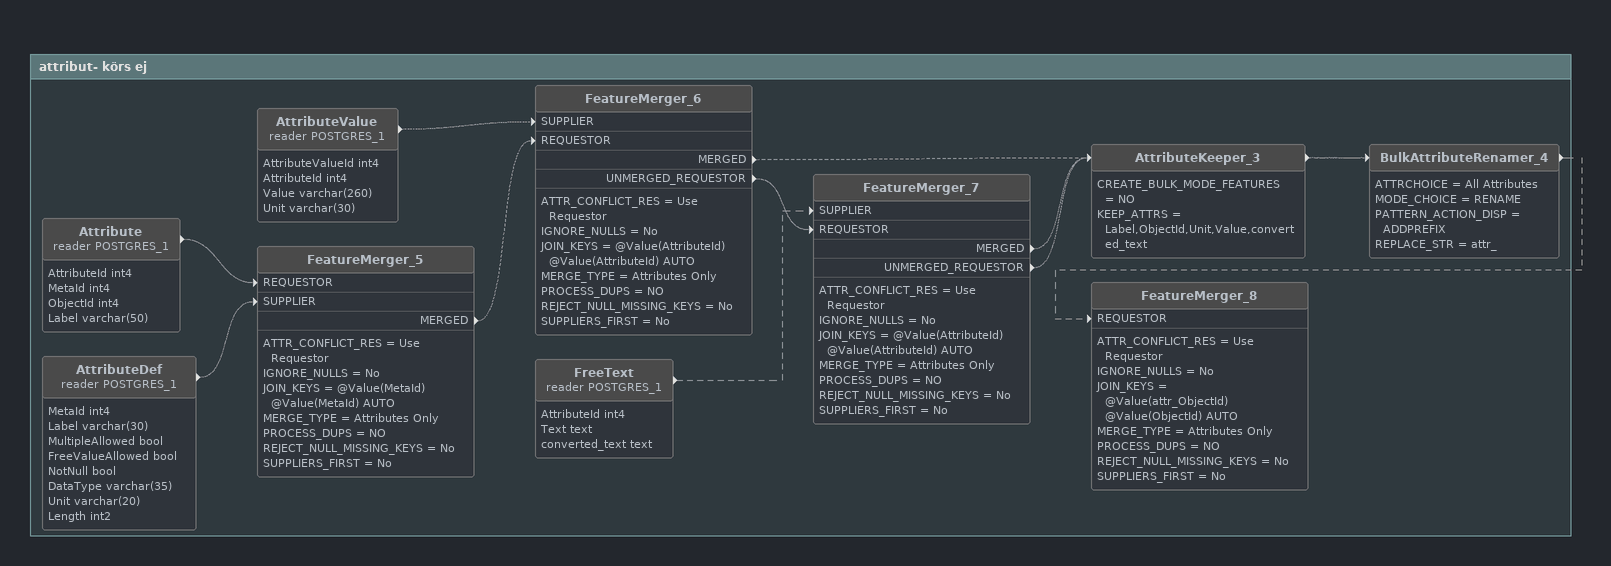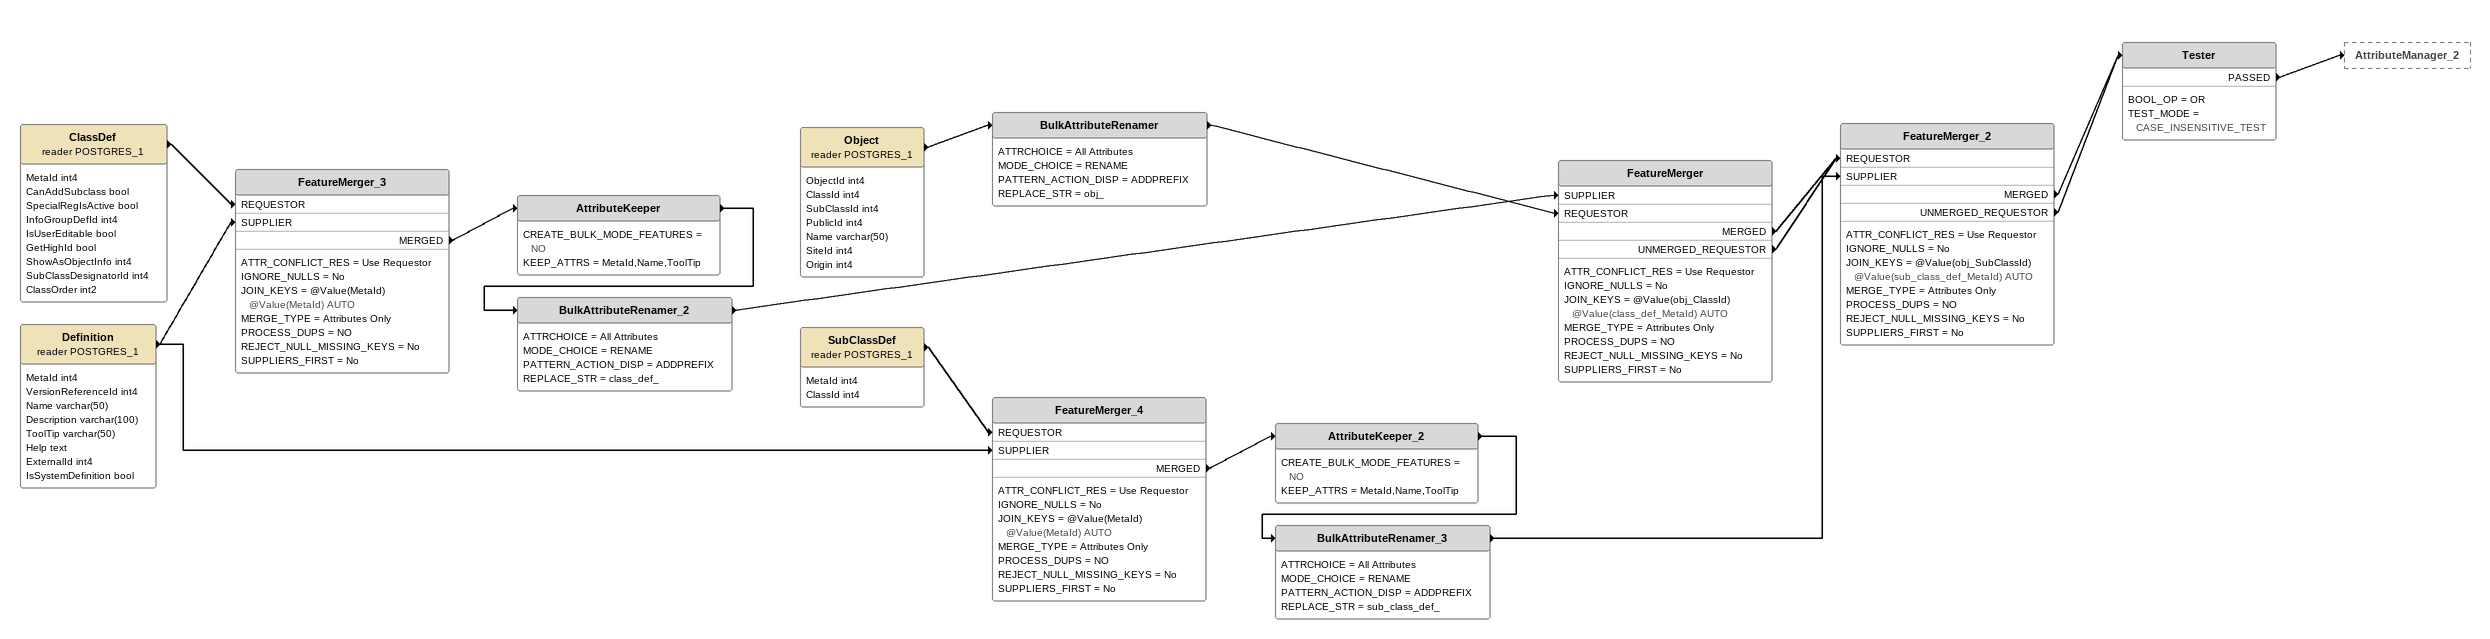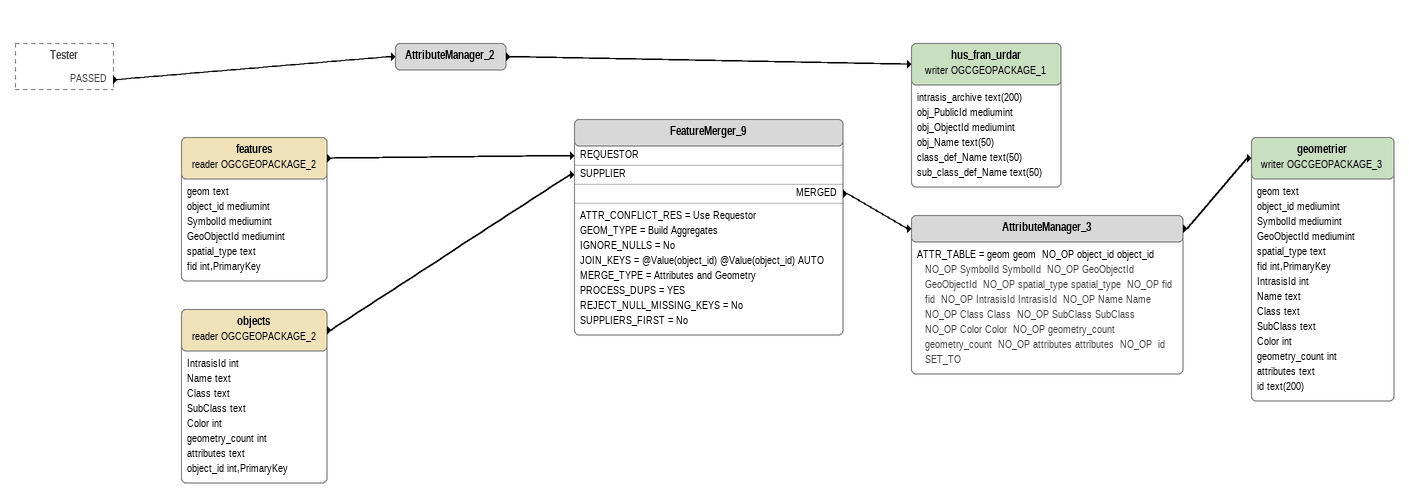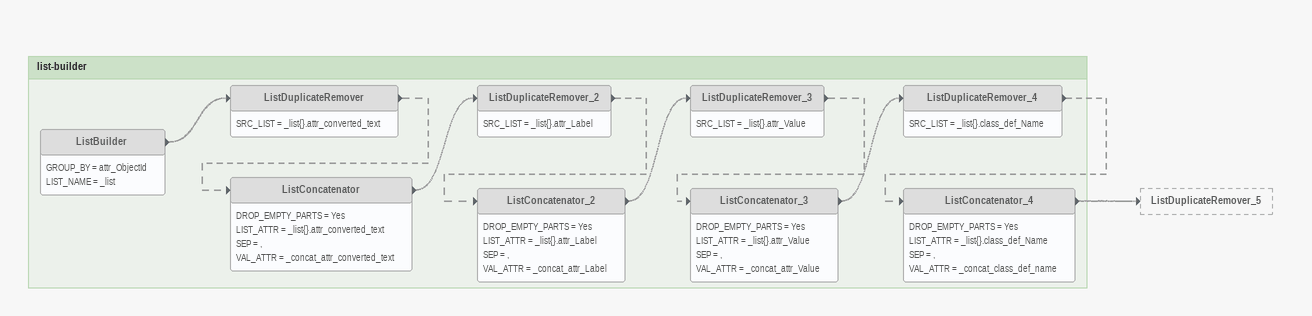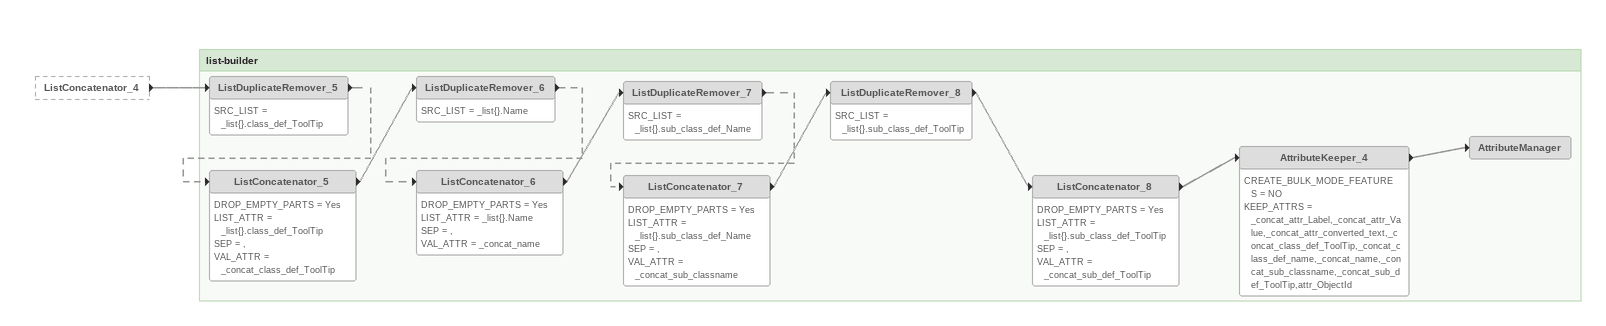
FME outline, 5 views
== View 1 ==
Bookmark: attribut- körs ej
Attribute (reader POSTGRES_1) [off]
    attributes: AttributeId int4, MetaId int4, ObjectId int4, Label varchar(50)
    -> FeatureMerger_5 [REQUESTOR] [off]
AttributeDef (reader POSTGRES_1) [off]
    attributes: MetaId int4, Label varchar(30), MultipleAllowed bool, FreeValueAllowed bool, NotNull bool, DataType varchar(35), Unit varchar(20), Length int2
    -> FeatureMerger_5 [SUPPLIER] [off]
FeatureMerger_5 [off]
    ATTR_CONFLICT_RES = Use Requestor
    IGNORE_NULLS = No
    JOIN_KEYS = @Value(MetaId) @Value(MetaId) AUTO
    MERGE_TYPE = Attributes Only
    PROCESS_DUPS = NO
    REJECT_NULL_MISSING_KEYS = No
    SUPPLIERS_FIRST = No
    MERGED -> FeatureMerger_6 [REQUESTOR] [off]
AttributeValue (reader POSTGRES_1) [off]
    attributes: AttributeValueId int4, AttributeId int4, Value varchar(260), Unit varchar(30)
    -> FeatureMerger_6 [SUPPLIER] [off]
FeatureMerger_6 [off]
    ATTR_CONFLICT_RES = Use Requestor
    IGNORE_NULLS = No
    JOIN_KEYS = @Value(AttributeId) @Value(AttributeId) AUTO
    MERGE_TYPE = Attributes Only
    PROCESS_DUPS = NO
    REJECT_NULL_MISSING_KEYS = No
    SUPPLIERS_FIRST = No
    MERGED -> AttributeKeeper_3 [off]
    UNMERGED_REQUESTOR -> FeatureMerger_7 [REQUESTOR] [off]
FreeText (reader POSTGRES_1) [off]
    attributes: AttributeId int4, Text text, converted_text text
    -> FeatureMerger_7 [SUPPLIER] [off]
FeatureMerger_7 [off]
    ATTR_CONFLICT_RES = Use Requestor
    IGNORE_NULLS = No
    JOIN_KEYS = @Value(AttributeId) @Value(AttributeId) AUTO
    MERGE_TYPE = Attributes Only
    PROCESS_DUPS = NO
    REJECT_NULL_MISSING_KEYS = No
    SUPPLIERS_FIRST = No
    MERGED -> AttributeKeeper_3 [off]
    UNMERGED_REQUESTOR -> AttributeKeeper_3 [off]
AttributeKeeper_3 [off]
    CREATE_BULK_MODE_FEATURES = NO
    KEEP_ATTRS = Label,ObjectId,Unit,Value,converted_text
    -> BulkAttributeRenamer_4 [off]
BulkAttributeRenamer_4 [off]
    ATTRCHOICE = All Attributes
    MODE_CHOICE = RENAME
    PATTERN_ACTION_DISP = ADDPREFIX
    REPLACE_STR = attr_
    -> FeatureMerger_8 [REQUESTOR] [off]
FeatureMerger_8 [off]
    ATTR_CONFLICT_RES = Use Requestor
    IGNORE_NULLS = No
    JOIN_KEYS = @Value(attr_ObjectId) @Value(ObjectId) AUTO
    MERGE_TYPE = Attributes Only
    PROCESS_DUPS = NO
    REJECT_NULL_MISSING_KEYS = No
    SUPPLIERS_FIRST = No

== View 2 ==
ClassDef (reader POSTGRES_1)
    attributes: MetaId int4, CanAddSubclass bool, SpecialRegIsActive bool, InfoGroupDefId int4, IsUserEditable bool, GetHighId bool, ShowAsObjectInfo int4, SubClassDesignatorId int4, ClassOrder int2
    -> FeatureMerger_3 [REQUESTOR]
Definition (reader POSTGRES_1)
    attributes: MetaId int4, VersionReferenceId int4, Name varchar(50), Description varchar(100), ToolTip varchar(50), Help text, ExternalId int4, IsSystemDefinition bool
    -> FeatureMerger_3 [SUPPLIER]
    -> FeatureMerger_4 [SUPPLIER]
FeatureMerger_3
    ATTR_CONFLICT_RES = Use Requestor
    IGNORE_NULLS = No
    JOIN_KEYS = @Value(MetaId) @Value(MetaId) AUTO
    MERGE_TYPE = Attributes Only
    PROCESS_DUPS = NO
    REJECT_NULL_MISSING_KEYS = No
    SUPPLIERS_FIRST = No
    MERGED -> AttributeKeeper
AttributeKeeper
    CREATE_BULK_MODE_FEATURES = NO
    KEEP_ATTRS = MetaId,Name,ToolTip
    -> BulkAttributeRenamer_2
BulkAttributeRenamer_2
    ATTRCHOICE = All Attributes
    MODE_CHOICE = RENAME
    PATTERN_ACTION_DISP = ADDPREFIX
    REPLACE_STR = class_def_
    -> FeatureMerger [SUPPLIER]
Object (reader POSTGRES_1)
    attributes: ObjectId int4, ClassId int4, SubClassId int4, PublicId int4, Name varchar(50), SiteId int4, Origin int4
    -> BulkAttributeRenamer
BulkAttributeRenamer
    ATTRCHOICE = All Attributes
    MODE_CHOICE = RENAME
    PATTERN_ACTION_DISP = ADDPREFIX
    REPLACE_STR = obj_
    -> FeatureMerger [REQUESTOR]
FeatureMerger
    ATTR_CONFLICT_RES = Use Requestor
    IGNORE_NULLS = No
    JOIN_KEYS = @Value(obj_ClassId) @Value(class_def_MetaId) AUTO
    MERGE_TYPE = Attributes Only
    PROCESS_DUPS = NO
    REJECT_NULL_MISSING_KEYS = No
    SUPPLIERS_FIRST = No
    MERGED -> FeatureMerger_2 [REQUESTOR]
    UNMERGED_REQUESTOR -> FeatureMerger_2 [REQUESTOR]
SubClassDef (reader POSTGRES_1)
    attributes: MetaId int4, ClassId int4
    -> FeatureMerger_4 [REQUESTOR]
FeatureMerger_4
    ATTR_CONFLICT_RES = Use Requestor
    IGNORE_NULLS = No
    JOIN_KEYS = @Value(MetaId) @Value(MetaId) AUTO
    MERGE_TYPE = Attributes Only
    PROCESS_DUPS = NO
    REJECT_NULL_MISSING_KEYS = No
    SUPPLIERS_FIRST = No
    MERGED -> AttributeKeeper_2
AttributeKeeper_2
    CREATE_BULK_MODE_FEATURES = NO
    KEEP_ATTRS = MetaId,Name,ToolTip
    -> BulkAttributeRenamer_3
BulkAttributeRenamer_3
    ATTRCHOICE = All Attributes
    MODE_CHOICE = RENAME
    PATTERN_ACTION_DISP = ADDPREFIX
    REPLACE_STR = sub_class_def_
    -> FeatureMerger_2 [SUPPLIER]
FeatureMerger_2
    ATTR_CONFLICT_RES = Use Requestor
    IGNORE_NULLS = No
    JOIN_KEYS = @Value(obj_SubClassId) @Value(sub_class_def_MetaId) AUTO
    MERGE_TYPE = Attributes Only
    PROCESS_DUPS = NO
    REJECT_NULL_MISSING_KEYS = No
    SUPPLIERS_FIRST = No
    MERGED -> Tester
    UNMERGED_REQUESTOR -> Tester
Tester
    BOOL_OP = OR
    TEST_MODE = CASE_INSENSITIVE_TEST
    PASSED -> AttributeManager_2

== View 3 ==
Tester [outside]
    PASSED -> AttributeManager_2
AttributeManager_2
    -> hus_fran_urdar (writer OGCGEOPACKAGE_1)
hus_fran_urdar (writer OGCGEOPACKAGE_1)
    attributes: intrasis_archive text(200), obj_PublicId mediumint, obj_ObjectId mediumint, obj_Name text(50), class_def_Name text(50), sub_class_def_Name text(50)
features (reader OGCGEOPACKAGE_2)
    attributes: geom text, object_id mediumint, SymbolId mediumint, GeoObjectId mediumint, spatial_type text, fid int,PrimaryKey
    -> FeatureMerger_9 [REQUESTOR]
objects (reader OGCGEOPACKAGE_2)
    attributes: IntrasisId int, Name text, Class text, SubClass text, Color int, geometry_count int, attributes text, object_id int,PrimaryKey
    -> FeatureMerger_9 [SUPPLIER]
FeatureMerger_9
    ATTR_CONFLICT_RES = Use Requestor
    GEOM_TYPE = Build Aggregates
    IGNORE_NULLS = No
    JOIN_KEYS = @Value(object_id) @Value(object_id) AUTO
    MERGE_TYPE = Attributes and Geometry
    PROCESS_DUPS = YES
    REJECT_NULL_MISSING_KEYS = No
    SUPPLIERS_FIRST = No
    MERGED -> AttributeManager_3
AttributeManager_3
    ATTR_TABLE = geom geom  NO_OP object_id object_id  NO_OP SymbolId SymbolId  NO_OP GeoObjectId GeoObjectId  NO_OP spatial_type spatial_type  NO_OP fid fid  NO_OP IntrasisId IntrasisId  NO_OP Name Name  NO_OP Class Class  NO_OP SubClass SubClass  NO_OP Color Color  NO_OP geometry_count geometry_count  NO_OP attributes attributes  NO_OP  id  SET_TO
    -> geometrier (writer OGCGEOPACKAGE_3)
geometrier (writer OGCGEOPACKAGE_3)
    attributes: geom text, object_id mediumint, SymbolId mediumint, GeoObjectId mediumint, spatial_type text, fid int,PrimaryKey, IntrasisId int, Name text, Class text, SubClass text, Color int, geometry_count int, attributes text, id text(200)

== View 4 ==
Bookmark: list-builder
ListBuilder [off]
    GROUP_BY = attr_ObjectId
    LIST_NAME = _list
    -> ListDuplicateRemover [off]
ListDuplicateRemover [off]
    SRC_LIST = _list{}.attr_converted_text
    -> ListConcatenator [off]
ListConcatenator [off]
    DROP_EMPTY_PARTS = Yes
    LIST_ATTR = _list{}.attr_converted_text
    SEP = ,
    VAL_ATTR = _concat_attr_converted_text
    -> ListDuplicateRemover_2 [off]
ListDuplicateRemover_2 [off]
    SRC_LIST = _list{}.attr_Label
    -> ListConcatenator_2 [off]
ListConcatenator_2 [off]
    DROP_EMPTY_PARTS = Yes
    LIST_ATTR = _list{}.attr_Label
    SEP = ,
    VAL_ATTR = _concat_attr_Label
    -> ListDuplicateRemover_3 [off]
ListDuplicateRemover_3 [off]
    SRC_LIST = _list{}.attr_Value
    -> ListConcatenator_3 [off]
ListConcatenator_3 [off]
    DROP_EMPTY_PARTS = Yes
    LIST_ATTR = _list{}.attr_Value
    SEP = ,
    VAL_ATTR = _concat_attr_Value
    -> ListDuplicateRemover_4 [off]
ListDuplicateRemover_4 [off]
    SRC_LIST = _list{}.class_def_Name
    -> ListConcatenator_4 [off]
ListConcatenator_4 [off]
    DROP_EMPTY_PARTS = Yes
    LIST_ATTR = _list{}.class_def_Name
    SEP = ,
    VAL_ATTR = _concat_class_def_name
    -> ListDuplicateRemover_5 [off]

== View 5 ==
ListConcatenator_4 [outside]
    -> ListDuplicateRemover_5 [off]

Bookmark: list-builder
ListDuplicateRemover_5 [off]
    SRC_LIST = _list{}.class_def_ToolTip
    -> ListConcatenator_5 [off]
ListConcatenator_5 [off]
    DROP_EMPTY_PARTS = Yes
    LIST_ATTR = _list{}.class_def_ToolTip
    SEP = ,
    VAL_ATTR = _concat_class_def_ToolTip
    -> ListDuplicateRemover_6 [off]
ListDuplicateRemover_6 [off]
    SRC_LIST = _list{}.Name
    -> ListConcatenator_6 [off]
ListConcatenator_6 [off]
    DROP_EMPTY_PARTS = Yes
    LIST_ATTR = _list{}.Name
    SEP = ,
    VAL_ATTR = _concat_name
    -> ListDuplicateRemover_7 [off]
ListDuplicateRemover_7 [off]
    SRC_LIST = _list{}.sub_class_def_Name
    -> ListConcatenator_7 [off]
ListConcatenator_7 [off]
    DROP_EMPTY_PARTS = Yes
    LIST_ATTR = _list{}.sub_class_def_Name
    SEP = ,
    VAL_ATTR = _concat_sub_classname
    -> ListDuplicateRemover_8 [off]
ListDuplicateRemover_8 [off]
    SRC_LIST = _list{}.sub_class_def_ToolTip
    -> ListConcatenator_8 [off]
ListConcatenator_8 [off]
    DROP_EMPTY_PARTS = Yes
    LIST_ATTR = _list{}.sub_class_def_ToolTip
    SEP = ,
    VAL_ATTR = _concat_sub_def_ToolTip
    -> AttributeKeeper_4 [off]
AttributeKeeper_4 [off]
    CREATE_BULK_MODE_FEATURES = NO
    KEEP_ATTRS = _concat_attr_Label,_concat_attr_Value,_concat_attr_converted_text,_concat_class_def_ToolTip,_concat_class_def_name,_concat_name,_concat_sub_classname,_concat_sub_def_ToolTip,attr_ObjectId
    -> AttributeManager [off]
AttributeManager [off]
